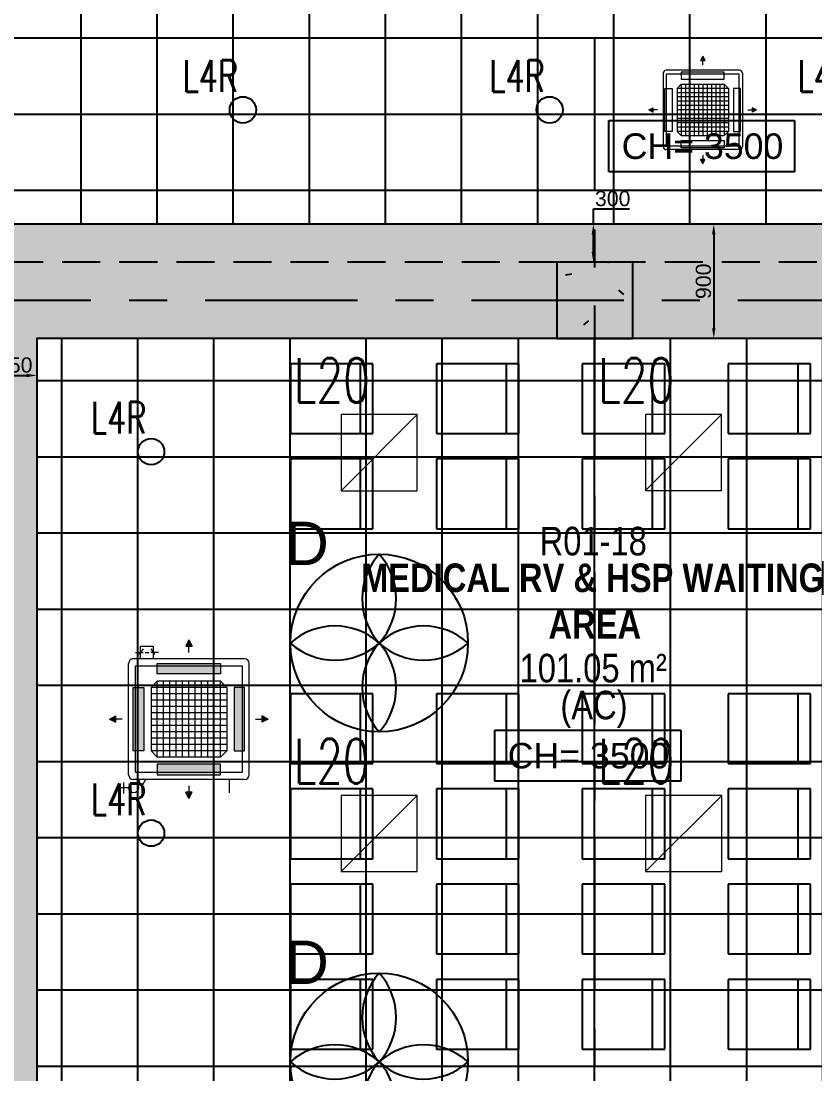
# Model space of a CAD drawing. Header units: millimetres. Extents: x -92759 to 184353, y -15225 to 86714.
# Drawn here: x -51258 to -44998, y 64246 to 72541 of the extents above; entities that cross this region are included whole.
import ezdxf

# ---------------------------------------------------------------- set-up
doc = ezdxf.new("R2010")
doc.units = ezdxf.units.MM
for name, pattern in [('HIDDEN', [0.375, 0.25, -0.125]), ('IDA - Grid Line', [2100, 1200, -300, 300, -300]), ('IDA - Hidden 2-1', [450, 300, -150])]:
    doc.linetypes.add(name, pattern=pattern)
doc.layers.get('Defpoints').update_dxf_attribs({"color": 8})
for name, color, linetype in [('0-1', 9, 'Continuous'), ('A-_ROOMNAME_A', 8, 'Continuous'), ('A-PATT-CONC', 8, 'Continuous'), ('AAG_Dimension', 7, 'Continuous'), ('E-_LITG _ CKT -DB', 1, 'HIDDEN'), ('E-FAN----E', 1, 'Continuous'), ('E-legend', 1, 'Continuous'), ('E-LIGHT----E', 1, 'Continuous'), ('HF', 7, 'Continuous'), ('HF Text', 7, 'Continuous'), ('HFI 02', 7, 'Continuous'), ('M-ACMV_FCU', 5, 'Continuous'), ('PDF_M-_ACON----_E-N', 7, 'Continuous'), ('S-_COLN----_E', 8, 'Continuous')]:
    doc.layers.add(name, color=color, linetype=linetype)
for name, color, linetype, lineweight in [('A--', 134, '500-1-RP', 25), ('HFI 9MM FPB', 94, 'Continuous', 5), ('M-ACMV_CDP', 190, 'DRAIN_PIPE', 25), ('M-ACMV_FCU-1', 86, 'Continuous', 9), ('M-ACMV_PWR', 1, 'REFRIGERANT', 25), ('M-ACMV_REF_PIPE', 134, '500-1-RP', 25), ('M-ACMV_VCD', 7, 'Continuous', 25)]:
    doc.layers.add(name, color=color, linetype=linetype, lineweight=lineweight)
for name, color, linetype, true_color in [('A-_DETA----_E-1', 7, 'IDA - Hidden 2-1', 0xa5a5a5), ('A-_DETA----_E-4', 9, 'Continuous', 0x808080), ('S-_ANOTGRID_E-1', 9, 'IDA - Grid Line', 0x808080)]:
    doc.layers.add(name, color=color, linetype=linetype, true_color=true_color)
doc.styles.add('Arial', font='arial.ttf')
doc.styles.add('Arial Narrow_2', font='ARIALN.TTF', dxfattribs={"height": 225})
doc.styles.add('Arial Narrow_B_1', font='ARIALNB.TTF', dxfattribs={"height": 300})
doc.styles.add('Arial_4', font='arial.ttf', dxfattribs={"height": 1.8})
doc.styles.add('Simplex', font='simplex_.ttf', dxfattribs={"width": 0.7, "height": 450})
doc.styles.get("Standard").update_dxf_attribs({"font": 'arial.ttf'})
doc.linetypes.add('500-1-RP', pattern='A,0.75,-0.5,0.75,-0.5,0.75,-0.5,0.75,-1.7,["RP",Standard,S=1,R=0,X=-1,Y=-0.5],-1.7', length=7.9)
doc.linetypes.add('DRAIN_PIPE', pattern='A,0.5,-0.2,["D",Standard,S=0.1,R=0,X=-0.1,Y=-0.05],-0.25', length=0.95)
doc.linetypes.add('REFRIGERANT', pattern='A,15,-5.08,["R",Standard,S=2.54,R=0,X=-2.54,Y=-1.27],-5.08', length=25.16)
doc.dimstyles.get("Standard").update_dxf_attribs({"dimtxt": 0.18, "dimasz": 0.18, "dimexe": 0.18, "dimexo": 0.0625, "dimgap": 0.09, "dimtad": 0, "dimtih": 1, "dimtoh": 1, "dimdec": 4, "dimzin": 0, "dimdsep": 46, "dimtxsty": 'Standard', "dimcen": 0.09, "dimadec": 0, "dimazin": 0, "dimtfac": 1, "dimtdec": 4, "dimtofl": 0, "dimtmove": 0, "dimatfit": 3, "dimfxl": 1, "dimtolj": 1, "dimtzin": 0, "dimarcsym": 0})

# ---------------------------------------------------------------- blocks, each defined once
blk = doc.blocks.new('IDA - Rectangle Column - 600W X 600D-V8-BLK8_RHH_1ST STOREY PLAN')
at = {"layer": 'S-_COLN----_E'}
h = blk.add_hatch(dxfattribs=at)
h.set_pattern_fill('FP_13', color=256, style=0, pattern_type=2)
h.set_pattern_definition([(50, (-8070.95, 2738.3), (1093.1, -95.63), [114.3, -1257.3]), (355, (-8071, 2738.3), (-211.46, 1146.34), [91.44, -1005.84]), (100.451, (-7979.9, 2730.3), (881.66, 1050.7), [97.14, -1068.54]), (46.184, (-8071, 3043.1), (1626.47, -252.26), [171.45, -1885.95]), (96.636, (-7935.4, 3022), (1424.42, 1484.57), [145.7, -1602.8]), (351.184, (-8071, 3043.1), (1424.43, 1484.55), [137.16, -1508.76]), (21, (-7918.55, 2966.9), (909.69, -613.59), [114.3, -1257.3]), (326, (-7918.6, 2966.9), (370.81, 1105.13), [91.44, -1005.84]), (71.451, (-7842.7, 2915.8), (1280.5, 491.53), [97.14, -1068.54]), (37.5, (-8070.95, 2738.3), (18.531, 507.33), [50.292, -943.356, 50.292, -970.788, -1009.65]), (37.5, (-8070.95, 2738.3), (18.531, 507.33), [-2014.73, 50.29, -959.36]), (7.5, (-8070.95, 2738.3), (400.918, 601.084), [50.292, -531.876, 50.292, -920.496, -384.81]), (7.5, (-8070.95, 2738.3), (400.918, 601.084), [-1552.956, 50.29, -334.52]), (327.5, (-8410.8, 2738.3), (813.545, -34.374), [50.29, -330.71, 50.29, -2715.77]), (327.5, (-8410.8, 2738.3), (813.545, -34.374), [-431.29, -1138.43, 50.29, -1527.05]), (317.5, (-8563.2, 2738.3), (888.775, 152.56), [50.29, -445.01, 50.29, -739.14, -1120.14]), (317.5, (-8563.2, 2738.3), (888.775, 152.56), [-1284.73, 50.29, -1069.85])])
h.paths.add_polyline_path([(300, -300), (300, 300), (-300, 300), (-300, -300)])
for p, q in [((300, 300), (-300, 300)), ((-300, 300), (-300, -300)), ((300, -300), (300, 300)), ((-300, -300), (300, -300))]:
    blk.add_line(p, q, dxfattribs=at)
blk = doc.blocks.new('A$Cb2bf8f38')
at = {"layer": 'A-_DETA----_E-1'}
for p, q in [((-4100, 38100), (-8549, 38100)), ((200, 38100), (-3500, 38100))]:
    blk.add_line(p, q, dxfattribs=at)
at = {"layer": 'A-_DETA----_E-4'}
for p, q in [((-6200, 37300), (-6200, 36750)), ((-5550, 37300), (-6200, 37300)), ((-5650, 37300), (-5650, 36750)), ((-5550, 36750), (-5550, 37300)), ((-5050, 37300), (-5050, 36750)), ((-4400, 37300), (-5050, 37300)), ((-4500, 37300), (-4500, 36750)), ((-4400, 36750), (-4400, 37300)), ((-3900, 37300), (-3900, 36750)), ((-3250, 37300), (-3900, 37300)), ((-3350, 37300), (-3350, 36750)), ((-3250, 36750), (-3250, 37300)), ((-2750, 37300), (-2750, 36750)), ((-2100, 37300), (-2750, 37300)), ((-2200, 37300), (-2200, 36750)), ((-2100, 36750), (-2100, 37300)), ((-6200, 36750), (-5550, 36750)), ((-5050, 36750), (-4400, 36750)), ((-3900, 36750), (-3250, 36750)), ((-2750, 36750), (-2100, 36750)), ((-6200, 36550), (-6200, 36000)), ((-5550, 36550), (-6200, 36550)), ((-5650, 36550), (-5650, 36000)), ((-5550, 36000), (-5550, 36550)), ((-5050, 36550), (-5050, 36000)), ((-4400, 36550), (-5050, 36550)), ((-4500, 36550), (-4500, 36000)), ((-4400, 36000), (-4400, 36550)), ((-3900, 36550), (-3900, 36000)), ((-3250, 36550), (-3900, 36550)), ((-3350, 36550), (-3350, 36000)), ((-3250, 36000), (-3250, 36550)), ((-2750, 36550), (-2750, 36000)), ((-2100, 36550), (-2750, 36550)), ((-2200, 36550), (-2200, 36000)), ((-2100, 36000), (-2100, 36550)), ((-6200, 36000), (-5550, 36000)), ((-5050, 36000), (-4400, 36000)), ((-3900, 36000), (-3250, 36000)), ((-2750, 36000), (-2100, 36000)), ((-6200, 34700), (-6200, 34150)), ((-5550, 34700), (-6200, 34700)), ((-5650, 34700), (-5650, 34150)), ((-5550, 34150), (-5550, 34700)), ((-5050, 34700), (-5050, 34150)), ((-4400, 34700), (-5050, 34700)), ((-4500, 34700), (-4500, 34150)), ((-4400, 34150), (-4400, 34700)), ((-3900, 34700), (-3900, 34150)), ((-3250, 34700), (-3900, 34700)), ((-3350, 34700), (-3350, 34150)), ((-3250, 34150), (-3250, 34700)), ((-2750, 34700), (-2750, 34150)), ((-2100, 34700), (-2750, 34700)), ((-2200, 34700), (-2200, 34150)), ((-2100, 34150), (-2100, 34700)), ((-6200, 34150), (-5550, 34150)), ((-5050, 34150), (-4400, 34150)), ((-3900, 34150), (-3250, 34150)), ((-2750, 34150), (-2100, 34150)), ((-6200, 33950), (-6200, 33400)), ((-5550, 33950), (-6200, 33950)), ((-5650, 33950), (-5650, 33400)), ((-5550, 33400), (-5550, 33950)), ((-5050, 33950), (-5050, 33400)), ((-4400, 33950), (-5050, 33950)), ((-4500, 33950), (-4500, 33400)), ((-4400, 33400), (-4400, 33950)), ((-3900, 33950), (-3900, 33400)), ((-3250, 33950), (-3900, 33950)), ((-3350, 33950), (-3350, 33400)), ((-3250, 33400), (-3250, 33950)), ((-2750, 33950), (-2750, 33400)), ((-2100, 33950), (-2750, 33950)), ((-2200, 33950), (-2200, 33400)), ((-2100, 33400), (-2100, 33950)), ((-6200, 33400), (-5550, 33400)), ((-5050, 33400), (-4400, 33400)), ((-3900, 33400), (-3250, 33400)), ((-2750, 33400), (-2100, 33400)), ((-6200, 33200), (-6200, 32650)), ((-5550, 33200), (-6200, 33200)), ((-5650, 33200), (-5650, 32650)), ((-5550, 32650), (-5550, 33200)), ((-5050, 33200), (-5050, 32650)), ((-4400, 33200), (-5050, 33200)), ((-4500, 33200), (-4500, 32650)), ((-4400, 32650), (-4400, 33200)), ((-3900, 33200), (-3900, 32650)), ((-3250, 33200), (-3900, 33200)), ((-3350, 33200), (-3350, 32650)), ((-3250, 32650), (-3250, 33200)), ((-2750, 33200), (-2750, 32650)), ((-2100, 33200), (-2750, 33200)), ((-2200, 33200), (-2200, 32650)), ((-2100, 32650), (-2100, 33200)), ((-6200, 32650), (-5550, 32650)), ((-5050, 32650), (-4400, 32650)), ((-3900, 32650), (-3250, 32650)), ((-2750, 32650), (-2100, 32650)), ((-6200, 32450), (-6200, 31900)), ((-5550, 32450), (-6200, 32450)), ((-5650, 32450), (-5650, 31900)), ((-5550, 31900), (-5550, 32450)), ((-5050, 32450), (-5050, 31900)), ((-4400, 32450), (-5050, 32450)), ((-4500, 32450), (-4500, 31900)), ((-4400, 31900), (-4400, 32450)), ((-3900, 32450), (-3900, 31900)), ((-3250, 32450), (-3900, 32450)), ((-3350, 32450), (-3350, 31900)), ((-3250, 31900), (-3250, 32450)), ((-2750, 32450), (-2750, 31900)), ((-2100, 32450), (-2750, 32450)), ((-2200, 32450), (-2200, 31900)), ((-2100, 31900), (-2100, 32450)), ((-6200, 31900), (-5550, 31900)), ((-5050, 31900), (-4400, 31900)), ((-3900, 31900), (-3250, 31900)), ((-2750, 31900), (-2100, 31900))]:
    blk.add_line(p, q, dxfattribs=at)
at = {"layer": 'S-_ANOTGRID_E-1'}
for p, q in [((-3800, -20141.4), (-3800, 53272.8)), ((-38373.1, 37800), (13584.7, 37800))]:
    blk.add_line(p, q, dxfattribs=at)
at = {"layer": 'S-_COLN----_E'}
blk.add_blockref('IDA - Rectangle Column - 600W X 600D-V8-BLK8_RHH_1ST STOREY PLAN', (-3800, 37800), dxfattribs=at)
at = {"layer": 'A-_ROOMNAME_A', "char_height": 225, "attachment_point": 1}
for s, insert, width, style in [('R01-18', (-4235.6, 36015.2), 1058.227, 'Arial Narrow_2'), ('MEDICAL RV & HSP WAITING', (-5644.1, 35726.3), 4473.416, 'Arial Narrow_B_1'), ('AREA', (-4165.8, 35359.2), 901.898, 'Arial Narrow_B_1'), ('101.05 m²', (-4393.9, 35014.8), 1443.037, 'Arial Narrow_2'), ('(AC)', (-4072.1, 34723.7), 661.392, 'Arial Narrow_2')]:
    blk.add_mtext(s, dxfattribs=dict(at, insert=insert, width=width, style=style))
blk = doc.blocks.new('*D494')
at = {"layer": 'Defpoints', "color": 0, "transparency": 16777216}
for p in [(8071, 497861.7), (8058.8, 497561.7), (8071, 497561.7)]:
    blk.add_point(p, dxfattribs=at)
at = {"layer": 'HFI 02', "color": 0, "lineweight": -2, "transparency": 16777216}
for p, q in [((8058.8, 497861.7), (8058.8, 497981.7)), ((8058.8, 497981.7), (8343.4, 497981.7)), ((8070.9, 497861.7), (8058.6, 497861.7)), ((8058.8, 497641.7), (8058.8, 497781.7)), ((8070.9, 497561.7), (8058.6, 497561.7))]:
    blk.add_line(p, q, dxfattribs=at)
at = {"layer": 'HFI 02', "color": 0, "transparency": 16777216}
for points in [[(8045.4, 497781.7), (8072.1, 497781.7), (8058.8, 497861.7)], [(8045.4, 497641.7), (8072.1, 497641.7), (8058.8, 497561.7)]]:
    blk.add_solid(points, dxfattribs=at)
at = {"layer": 'HFI 02', "color": 152, "true_color": 0x2776bb, "transparency": 16777216, "insert": (8211.1, 498063), "char_height": 120, "attachment_point": 5, "style": 'Arial'}
blk.add_mtext('\\A1;300', dxfattribs=at)
blk = doc.blocks.new('*D495')
at = {"layer": 'Defpoints', "color": 0, "transparency": 16777216}
for p in [(9007.9, 497861.7), (9007.9, 496961.7), (9007.9, 496961.7)]:
    blk.add_point(p, dxfattribs=at)
at = {"layer": 'HFI 02', "color": 0, "lineweight": -2, "transparency": 16777216}
for p, q in [((9007.9, 497861.7), (9008, 497861.7)), ((9007.9, 497781.7), (9007.9, 497041.7)), ((9007.9, 496961.7), (9008, 496961.7))]:
    blk.add_line(p, q, dxfattribs=at)
at = {"layer": 'HFI 02', "color": 0, "transparency": 16777216}
for points in [[(8994.5, 497781.7), (9021.2, 497781.7), (9007.9, 497861.7)], [(8994.5, 497041.7), (9021.2, 497041.7), (9007.9, 496961.7)]]:
    blk.add_solid(points, dxfattribs=at)
at = {"layer": 'HFI 02', "color": 152, "true_color": 0x2776bb, "transparency": 16777216, "insert": (8926.6, 497411.7), "char_height": 120, "attachment_point": 5, "rotation": 90, "style": 'Arial'}
blk.add_mtext('\\A1;900', dxfattribs=at)
blk = doc.blocks.new('*D664')
at = {"layer": 'AAG_Dimension', "color": 0, "lineweight": -2, "transparency": 16777216}
for p, q in [((3322, 496669.7), (3322, 496669.6)), ((3402, 496669.8), (3592, 496669.8)), ((3672, 496669.9), (3672, 496670))]:
    blk.add_line(p, q, dxfattribs=at)
at = {"layer": 'AAG_Dimension', "color": 0, "transparency": 16777216}
for points in [[(3402, 496683.1), (3402, 496656.5), (3322, 496669.8)], [(3592, 496683.1), (3592, 496656.5), (3672, 496669.8)]]:
    blk.add_solid(points, dxfattribs=at)
at = {"layer": 'Defpoints', "color": 0, "transparency": 16777216}
for p in [(3322, 496669.8), (3672, 496669.8), (3672, 496669.8)]:
    blk.add_point(p, dxfattribs=at)
at = {"layer": 'AAG_Dimension', "color": 152, "true_color": 0x2776bb, "transparency": 16777216, "insert": (3497, 496751.1), "char_height": 120, "attachment_point": 5, "style": 'Arial'}
blk.add_mtext('\\A1;350', dxfattribs=at)
blk = doc.blocks.new('A$C020d881d')
at = {"layer": 'E-legend', "lineweight": 25}
blk.add_circle((818.7, 172), 103.8, dxfattribs=at)
at = {"layer": 'E-legend', "lineweight": 25, "style": 'Simplex', "width": 0.7}
blk.add_text('L4R', height=250, dxfattribs=at).set_placement((345.2, 314.3))
blk = doc.blocks.new('L20')
at = {"layer": 'E-LIGHT----E', "lineweight": 5}
blk.add_line((-300, -300), (300, 300), dxfattribs=at)
blk.add_lwpolyline([(-300, -300), (300, -300), (300, 300), (-300, 300)], close=True, dxfattribs=at)
at = {"layer": 'E-LIGHT----E', "lineweight": 5, "style": 'Simplex', "width": 0.7}
blk.add_text('L20', height=350, dxfattribs=at).set_placement((-673.7, 394.3))
blk = doc.blocks.new('DC FAN')
at = {"layer": 'E-FAN----E', "color": 1}
blk.add_circle((-15.2, 10.5), 700, dxfattribs=at)
for centre, start, end in [((373.9, 360.5), 138.02826, 221.97174), ((-404.3, 360.5), 318.02826, 41.97174), ((-365.2, -378.6), 48.02826, 131.97174), ((334.8, -378.6), 48.02826, 131.97174), ((-365.2, 399.6), 228.02826, 311.97174), ((373.9, -339.5), 138.02826, 221.97174), ((-404.3, -339.5), 318.02826, 41.97174), ((334.8, 399.6), 228.02826, 311.97174)]:
    blk.add_arc(centre, 523.4, start, end, dxfattribs=at)
at = {"layer": 'E-FAN----E', "color": 1, "style": 'Arial'}
blk.add_text('D', height=342.1, dxfattribs=at).set_placement((-757.5, 624.8))
blk = doc.blocks.new('EL_B8_L1_R4')
at = {"layer": 'E-_LITG _ CKT -DB', "ltscale": 0.5}
for p in [(3398.4, -1430.3), (5816.6, -1430.3), (8245.5, -1430.3), (2675.3, -4123), (2675.3, -7128.4)]:
    blk.add_blockref('A$C020d881d', p, dxfattribs=at)
at = {"layer": 'E-FAN----E', "color": 1, "linetype": 'Continuous'}
for p in [(5307.4, -5469.2), (5307.4, -8769.6)]:
    blk.add_blockref('DC FAN', p, dxfattribs=at)
at = {"layer": 'E-legend', "color": 0}
for p in [(5292.2, -3958.6), (7692, -3958.1), (5291.8, -6958.6), (7692.5, -6958.8)]:
    blk.add_blockref('L20', p, dxfattribs=at)
blk = doc.blocks.new('A$C7208cd76')
at = {"layer": 'M-ACMV_FCU', "lineweight": 5}
h = blk.add_hatch(color=256, dxfattribs=at)
h.dxf.hatch_style = 1
h.paths.add_polyline_path([(0, 424.1), (-17, 390.2), (17, 390.2)])
h = blk.add_hatch(color=256, dxfattribs=at)
h.dxf.hatch_style = 1
h.paths.add_polyline_path([(-424.1, 0), (-390.2, -17), (-390.2, 17)])
h = blk.add_hatch(color=256, dxfattribs=at)
h.dxf.hatch_style = 1
h.paths.add_polyline_path([(424.1, 0), (390.2, 17), (390.2, -17)])
h = blk.add_hatch(color=256, dxfattribs=at)
h.dxf.hatch_style = 1
h.paths.add_polyline_path([(0, -424.1), (17, -390.2), (-17, -390.2)])
for p, q in [((0, 424.1), (-17, 390.2)), ((0, 424.1), (17, 390.2)), ((-17, 390.2), (17, 390.2)), ((0, 356.2), (0, 390.2)), ((-312.5, 288.8), (-312.5, -288.8)), ((288.8, 312.5), (-288.8, 312.5)), ((288.9, 312.6), (288.9, 312.6)), ((312.5, 288.8), (312.5, -288.8)), ((312.6, 288.9), (312.6, 288.9)), ((-202.6, 169.6), (-169.6, 202.6)), ((-202.6, 169.6), (-202.6, -169.6)), ((202.6, 169.6), (-202.6, 169.6)), ((-169.6, 202.6), (169.6, 202.6)), ((-169.6, 202.6), (-169.6, -202.6)), ((-135.7, 202.6), (-135.7, -202.6)), ((-101.8, 202.6), (-101.8, -202.6)), ((-67.9, 202.6), (-67.9, -202.6)), ((-33.9, 202.6), (-33.9, -202.6)), ((0, 202.6), (0, -202.6)), ((33.9, 202.6), (33.9, -202.6)), ((67.9, 202.6), (67.9, -202.6)), ((101.8, 202.6), (101.8, -202.6)), ((135.7, 202.6), (135.7, -202.6)), ((169.6, 202.6), (202.6, 169.6)), ((169.6, 202.6), (169.6, -202.6)), ((202.6, 169.6), (202.6, -169.6)), ((202.6, 135.7), (-202.6, 135.7)), ((202.6, 101.8), (-202.6, 101.8)), ((-424.1, 0), (-390.2, 17)), ((-424.1, 0), (-390.2, -17)), ((-390.2, -17), (-390.2, 17)), ((-356.2, 0), (-390.2, 0)), ((202.6, 67.9), (-202.6, 67.9)), ((202.6, 33.9), (-202.6, 33.9)), ((202.6, 0), (-202.6, 0)), ((356.2, 0), (390.2, 0)), ((390.2, 17), (390.2, -17)), ((424.1, 0), (390.2, 17)), ((424.1, 0), (390.2, -17)), ((202.6, -33.9), (-202.6, -33.9)), ((202.6, -67.9), (-202.6, -67.9)), ((202.6, -101.8), (-202.6, -101.8)), ((202.6, -135.7), (-202.6, -135.7)), ((-169.6, -202.6), (-202.6, -169.6)), ((202.6, -169.6), (-202.6, -169.6)), ((-169.6, -202.6), (169.6, -202.6)), ((169.6, -202.6), (202.6, -169.6)), ((288.8, -312.5), (-288.8, -312.5)), ((17, -390.2), (-17, -390.2)), ((0, -424.1), (-17, -390.2)), ((0, -356.2), (0, -390.2)), ((0, -424.1), (17, -390.2))]:
    blk.add_line(p, q, dxfattribs=at)
for points in [[(285, 285), (285, -285), (-285, -285), (-285, 285)], [(-169.6, 241.6), (169.6, 241.6), (169.6, 297.9), (-169.6, 297.9)], [(-241.6, 169.6), (-241.6, -169.6), (-297.9, -169.6), (-297.9, 169.6)], [(241.6, 169.6), (241.6, -169.6), (297.9, -169.6), (297.9, 169.6)], [(-169.6, -241.6), (169.6, -241.6), (169.6, -297.9), (-169.6, -297.9)]]:
    blk.add_lwpolyline(points, close=True, dxfattribs=at)
for centre, start, end in [((-288.8, 288.8), 90, 180), ((288.8, 288.8), 0, 90), ((-288.8, -288.8), 180, 270), ((288.8, -288.8), 270, 0)]:
    blk.add_arc(centre, 23.7, start, end, dxfattribs=at)
blk = doc.blocks.new('A$Ca8a76259')
at = {"layer": 'M-ACMV_FCU', "lineweight": 0}
h = blk.add_hatch(color=256, dxfattribs=at)
h.dxf.hatch_style = 1
h.paths.add_polyline_path([(0, 625), (-25, 575), (25, 575)])
h = blk.add_hatch(color=256, dxfattribs=at)
h.dxf.hatch_style = 1
h.paths.add_polyline_path([(250, 356), (250, 439), (-250, 439), (-250, 356)])
h.paths.add_polyline_path([(356, -250), (439, -250), (439, 250), (356, 250)])
h.paths.add_polyline_path([(-356, 250), (-439, 250), (-439, -250), (-356, -250)])
h.paths.add_polyline_path([(-250, -356), (-250, -439), (250, -439), (250, -356)])
h = blk.add_hatch(color=256, dxfattribs=at)
h.dxf.hatch_style = 1
h.paths.add_polyline_path([(-625, 0), (-575, -25), (-575, 25)])
h = blk.add_hatch(color=256, dxfattribs=at)
h.dxf.hatch_style = 1
h.paths.add_polyline_path([(625, 0), (575, 25), (575, -25)])
h = blk.add_hatch(color=256, dxfattribs=at)
h.dxf.hatch_style = 1
h.paths.add_polyline_path([(0, -625), (25, -575), (-25, -575)])
for p, q in [((0, 625), (-25, 575)), ((0, 625), (25, 575)), ((-25, 575), (25, 575)), ((0, 525), (0, 575)), ((-475, 439), (-475, -439)), ((439, 475), (-439, 475)), ((439, 475), (439, 475)), ((475, 439), (475, 439)), ((475, 439), (475, -439)), ((-298.5, 250), (-250, 298.5)), ((-298.5, 250), (-298.5, -250)), ((298.5, 250), (-298.5, 250)), ((-250, 298.5), (250, 298.5)), ((-250, 298.5), (-250, -298.5)), ((-200, 298.5), (-200, -298.5)), ((-150, 298.5), (-150, -298.5)), ((-100, 298.5), (-100, -298.5)), ((-50, 298.5), (-50, -298.5)), ((0, 298.5), (0, -298.5)), ((50, 298.5), (50, -298.5)), ((100, 298.5), (100, -298.5)), ((150, 298.5), (150, -298.5)), ((200, 298.5), (200, -298.5)), ((250, 298.5), (298.5, 250)), ((250, 298.5), (250, -298.5)), ((298.5, 250), (298.5, -250)), ((298.5, 200), (-298.5, 200)), ((298.5, 150), (-298.5, 150)), ((298.5, 100), (-298.5, 100)), ((-625, 0), (-575, 25)), ((-625, 0), (-575, -25)), ((-575, -25), (-575, 25)), ((-525, 0), (-575, 0)), ((298.5, 50), (-298.5, 50)), ((298.5, 0), (-298.5, 0)), ((525, 0), (575, 0)), ((575, 25), (575, -25)), ((625, 0), (575, 25)), ((625, 0), (575, -25)), ((298.5, -50), (-298.5, -50)), ((298.5, -100), (-298.5, -100)), ((298.5, -150), (-298.5, -150)), ((298.5, -200), (-298.5, -200)), ((-250, -298.5), (-298.5, -250)), ((298.5, -250), (-298.5, -250)), ((-250, -298.5), (250, -298.5)), ((250, -298.5), (298.5, -250)), ((439, -475), (-439, -475)), ((25, -575), (-25, -575)), ((0, -625), (-25, -575)), ((0, -525), (0, -575)), ((0, -625), (25, -575))]:
    blk.add_line(p, q, dxfattribs=at)
for points in [[(420, 420), (420, -420), (-420, -420), (-420, 420)], [(-250, 356), (250, 356), (250, 439), (-250, 439)], [(-356, 250), (-356, -250), (-439, -250), (-439, 250)], [(356, 250), (356, -250), (439, -250), (439, 250)], [(-250, -356), (250, -356), (250, -439), (-250, -439)]]:
    blk.add_lwpolyline(points, close=True, dxfattribs=at)
for centre, start, end in [((-439, 439), 90, 180), ((439, 439), 0, 90), ((-439, -439), 180, 270), ((439, -439), 270, 0)]:
    blk.add_arc(centre, 36, start, end, dxfattribs=at)
blk = doc.blocks.new('SSO')
at = {"layer": 'M-ACMV_PWR', "linetype": 'ByBlock', "lineweight": 5}
for p, q in [((1064820.3, 20828.3), (1064720.3, 20828.3)), ((1064770.3, 20778.3), (1064770.3, 20878.3))]:
    blk.add_line(p, q, dxfattribs=at)
blk.add_circle((1064770.3, 20733.6), 44.6, dxfattribs=at)
blk.add_circle((1064770.3, 20733.6), 44.6, dxfattribs=at)
blk = doc.blocks.new('A$C81577ca4')
at = {"layer": 'A--', "lineweight": 0, "ltscale": 0.75}
for p, q in [((-36, -125), (-86, -125)), ((19, -95), (-36, -125)), ((19, -155), (-36, -125))]:
    blk.add_line(p, q, dxfattribs=at)
blk = doc.blocks.new('A$C49267d6b')
at = {"layer": 'PDF_M-_ACON----_E-N', "lineweight": 0}
for p, q in [((-25.4, 76.2), (12.7, 101.6)), ((0, 127), (0, 76.2)), ((-25.4, 25.4), (12.7, 0)), ((0, 63.5), (0, 38.1)), ((0, -25.4), (0, 25.4))]:
    blk.add_line(p, q, dxfattribs=at)
blk = doc.blocks.new('FCU -1')
at = {"layer": 'M-ACMV_CDP', "lineweight": 5}
blk.add_line((378826.6, -51081.4), (378826.6, -51186.4), dxfattribs=at)
at = {"layer": 'M-ACMV_VCD', "lineweight": 5}
blk.add_lwpolyline([(378127.5, -50132.1), (378127.5, -50032.1), (378227.5, -50032.1), (378227.5, -50132.1)], close=True, dxfattribs=at)
at = {"layer": 'M-ACMV_FCU', "lineweight": 5, "rotation": 270}
blk.add_blockref('A$Ca8a76259', (378508.4, -50607.1), dxfattribs=at)
at = {"layer": 'M-ACMV_PWR', "color": 1, "linetype": 'ByBlock', "lineweight": 5, "xscale": 0.85, "yscale": 0.85, "zscale": 0.85, "rotation": 90}
blk.add_blockref('SSO', (395697, -956204), dxfattribs=at)
at = {"layer": 'M-ACMV_REF_PIPE', "lineweight": 5, "rotation": 90}
blk.add_blockref('A$C81577ca4', (378012.4, -51100.4), dxfattribs=at)
at = {"layer": 'M-ACMV_VCD', "lineweight": 5, "xscale": -1.181061443391948, "yscale": 1.181061443391948, "zscale": 1.181061443391948, "rotation": 90}
blk.add_blockref('A$C49267d6b', (378237.5, -50082.1), dxfattribs=at)
blk = doc.blocks.new('ACMV_B8L1_R9')
at = {"layer": 'M-ACMV_FCU', "lineweight": 5}
blk.add_blockref('A$C7208cd76', (243920.2, -38113.4), dxfattribs=at)
at = {"layer": 'M-ACMV_FCU-1'}
blk.add_blockref('FCU -1', (-138639.5, 7693.9), dxfattribs=at)
blk = doc.blocks.new('RCP_B8L1')
at = {"layer": 'A-PATT-CONC'}
h = blk.add_hatch(dxfattribs=at)
h.set_pattern_fill('ANSI37', color=256, scale=189, angle=45)
h.set_pattern_definition([(90, (-2178.97, 497861.7), (-600.075, 0), []), (180, (-2178.97, 497861.7), (-6e-14, -600.075), [])])
h.paths.add_polyline_path([(13420.95033, 497861.70958), (13420.95033, 457661.70958), (12820.95033, 457661.70958), (12820.95033, 497861.70958), (-2178.96619, 497861.70958), (-2178.96619, 499661.70958), (13420.95033, 499661.70958)])
h = blk.add_hatch(dxfattribs=at)
h.set_pattern_fill('ANSI37', color=256, scale=189, angle=45)
h.set_pattern_definition([(90, (12070.95, 496961.7), (-600.075, 0), []), (180, (12070.95, 496961.7), (-6e-14, -600.075), [])])
h.paths.add_polyline_path([(12070.95033, 496961.70958), (3671.95033, 496961.70959), (3671.95033, 486161.70959), (12070.95033, 486161.70958)])
at = {"layer": 'HFI 9MM FPB'}
h = blk.add_hatch(dxfattribs=at)
h.set_pattern_fill('ANSI33', color=256, scale=50)
h.paths.add_polyline_path([(3420.95034, 503711.71507), (3420.95034, 499961.70958), (14170.95033, 499961.70958), (14170.95033, 498786.70958), (14170.95033, 496961.70958), (14620.95033, 496961.70958), (14620.95033, 495861.70958), (14170.95033, 495861.70958), (14170.95033, 487961.70958), (14770.95033, 487961.70958), (14770.95033, 488411.70958), (17420.95033, 488411.70958), (17420.95033, 489484.4), (17420.95033, 489561.70958), (19070.95033, 489561.70958), (19070.95033, 488561.70958), (18870.95033, 488561.70958), (18870.95033, 487961.70958), (19070.95033, 487961.70958), (19070.95033, 485386.70958), (15770.95033, 485386.70958), (15770.95033, 486036.70958), (14170.95033, 486036.70958), (14170.95033, 474361.70958), (16695.95033, 474361.70958), (16695.95033, 472561.70958), (14827.95033, 472561.70958), (14827.95033, 472661.70958), (14170.95033, 472661.70958), (14170.95033, 456911.7134), (11460.95032, 456911.7134), (11460.95032, 457661.70958), (7770.95034, 457661.70958), (7770.95034, 457211.70958), (3170.94439, 457211.70958), (3170.94439, 464761.70958), (-2529.04966, 464761.70958), (-2529.04966, 475336.70958), (5770.95034, 475336.70958), (5770.95034, 465361.70958), (12071.95033, 465361.70958), (12071.95033, 486011.70958), (3321.95033, 486011.70958), (3321.95033, 497561.70958), (-2879.04966, 497561.70958), (-2879.04966, 499961.70958), (1920.95034, 499961.70958), (1920.95034, 503711.71507), (2120.95034, 503711.71507)])
h.paths.add_polyline_path([(13420.95033, 497861.70958), (13420.95033, 457661.70958), (12820.95033, 457661.70958), (12820.95033, 497861.70958), (-2178.96619, 497861.70958), (-2178.96619, 499661.70958), (13420.95033, 499661.70958)], flags=16)
h.paths.add_polyline_path([(12070.95033, 496961.70958), (3671.95033, 496961.70959), (3671.95033, 486161.70959), (12070.95033, 486161.70958)], flags=16)
h.paths.add_polyline_path([(15120.95033, 488099.20958), (15120.95033, 486299.20958), (16320.95033, 486299.20958), (16320.95033, 485699.20958), (18720.95033, 485699.20958), (18720.95033, 488099.20958)], flags=16)
h.paths.add_polyline_path([(8070.95034, 463261.70958), (11870.95034, 463261.70958), (11870.95034, 459461.70958), (8070.95034, 459461.70958)], flags=0)
h.paths.add_polyline_path([(7920.95034, 463411.70958), (12020.95034, 463411.70958), (12020.95034, 459311.70958), (7920.95034, 459311.70958)], flags=16)
h.paths.add_polyline_path([(-1979.04966, 474849.20967), (5220.95034, 474849.20967), (5220.95034, 465249.22398), (-1979.04966, 465249.22398)], flags=16)
h.paths.add_polyline_path([(-2529.04966, 467793.20229), (-2529.04966, 464761.70958), (3170.94439, 464761.70958), (3170.94439, 457211.70958), (7770.95034, 457211.70958), (7770.95034, 457661.70958), (11460.95032, 457661.70958), (11460.95032, 456911.7134), (14170.95033, 456911.7134), (14170.95033, 472661.70958), (14020.95033, 472661.70958), (14020.95033, 457061.70958), (11610.95032, 457061.70958), (11610.95032, 457811.70958), (7620.95034, 457811.70958), (7620.95034, 457361.70958), (3320.94439, 457361.70958), (3320.94439, 464911.70958), (-2379.04966, 464911.70958), (-2379.04966, 467793.20229), (-2379.04966, 475186.70967), (5620.95034, 475186.70967), (5620.95034, 465211.72398), (12220.95033, 465211.72398), (12220.95033, 486011.70958), (12070.95033, 486011.70958), (12070.95033, 465361.72398), (5770.95034, 465361.72398), (5770.95034, 475336.70967), (-2529.04966, 475336.70967)], flags=16)
at = {"layer": 'HF'}
blk.add_lwpolyline([(13420.95033, 497861.70958), (13420.95033, 457661.70958), (12820.95033, 457661.70958), (12820.95033, 497861.70958), (-2178.96619, 497861.70958), (-2178.96619, 499661.70958), (13420.95033, 499661.70958)], close=True, dxfattribs=at)
at = {"layer": 'HFI 02'}
blk.add_lwpolyline([(12070.95033, 496961.70958), (3671.95033, 496961.70959), (3671.95033, 486161.70959), (12070.95033, 486161.70958)], close=True, dxfattribs=at)
at = {"layer": 'HF Text', "char_height": 201.462343, "width": 1263.3462081, "attachment_point": 1, "style": 'Arial_4', "bg_fill": 16, "box_fill_scale": 1.5, "bg_fill_color": 256, "bg_fill_transparency": 0}
for insert in [(8281.53883, 498576.69531), (7383.10679, 493774.79978)]:
    blk.add_mtext('CH= 3500', dxfattribs=dict(at, insert=insert))
at = {"layer": 'AAG_Dimension'}
dim = blk.add_linear_dim(base=(3671.95033, 496669.80929), p1=(3321.95033, 496669.80929), p2=(3671.95033, 496669.80929), dimstyle='Standard', dxfattribs=at)
dim.commit()
dim.dimension.update_dxf_attribs({"geometry": '*D664', "text_midpoint": (3496.95033, 496751.11897)})
at = {"layer": 'HFI 02'}
dim = blk.add_linear_dim(base=(8058.76277, 497561.70958), p1=(8070.95034, 497861.70958), p2=(8070.95034, 497561.70958), angle=90, dimstyle='Standard', dxfattribs=at)
dim.commit()
dim.dimension.update_dxf_attribs({"geometry": '*D494', "text_midpoint": (8211.082, 497981.70958), "dimtype": 128})
dim = blk.add_linear_dim(base=(9007.85533, 496961.70958), p1=(9007.85533, 497861.70958), p2=(9007.85533, 496961.70958), angle=90, dimstyle='Standard', dxfattribs=at)
dim.commit()
dim.dimension.update_dxf_attribs({"geometry": '*D495', "text_midpoint": (8926.58657, 497411.70958)})

msp = doc.modelspace()

# ---------------------------------------------------------------- block references
at = {"layer": '0-1'}
msp.add_blockref('A$Cb2bf8f38', (-42933, 32541.2), dxfattribs=at)

# ---------------------------------------------------------------- next in the draw order: block references
at = {"color": 0}
msp.add_blockref('EL_B8_L1_R4', (-53725.9, 73099.6), dxfattribs=at)
at = {"layer": 'A-PATT-CONC', "color": 152, "true_color": 0x2776bb}
msp.add_blockref('RCP_B8L1', (-54804, -426920.5), dxfattribs=at)

# ---------------------------------------------------------------- next in the draw order: block references
at = {"layer": 'M-ACMV_FCU', "color": 5}
msp.add_blockref('ACMV_B8L1_R9', (-289803, 109954.6), dxfattribs=at)

doc.saveas('drawing.dxf')
